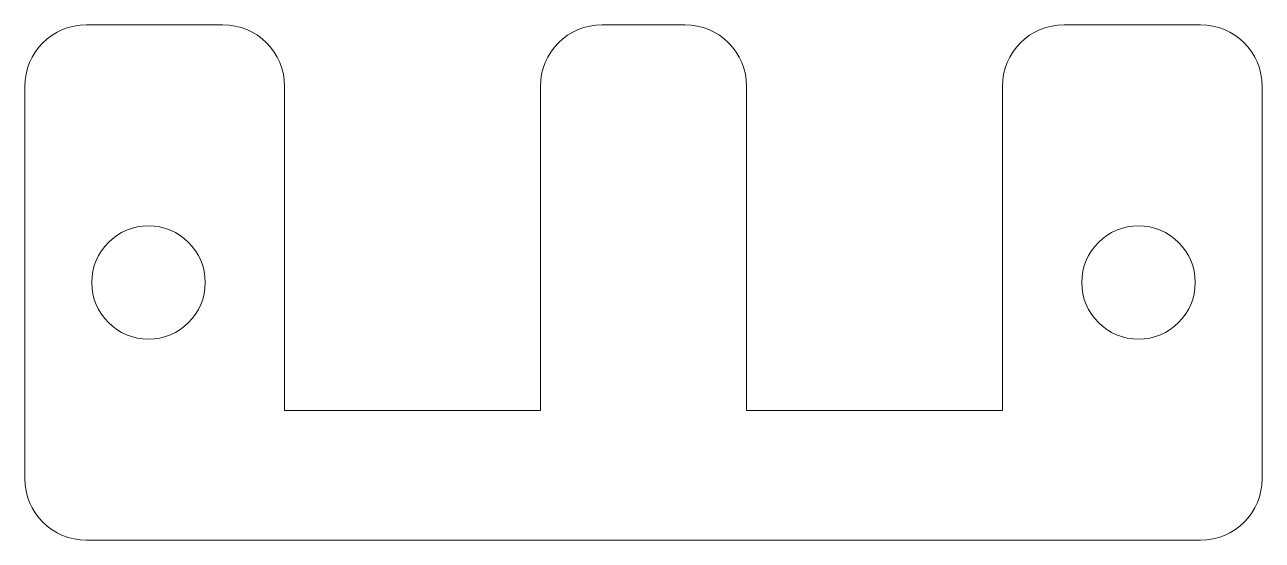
# Model space of a CAD drawing. Header units: millimetres. Extents: x -60 to 0, y 0 to 25.
import ezdxf

# ---------------------------------------------------------------- set-up
doc = ezdxf.new("R2010")
doc.units = ezdxf.units.MM

msp = doc.modelspace()

# ---------------------------------------------------------------- linework, layer by layer
at = {"color": 7, "linetype": 'Continuous', "lineweight": 15}
for p, q in [((-50.4, 25), (-57, 25)), ((-28, 25), (-32, 25)), ((-3, 25), (-9.6, 25)), ((-60, 22), (-60, 3)), ((-47.4, 6.3), (-47.4, 22)), ((-35, 22), (-35, 6.3)), ((-25, 6.3), (-25, 22)), ((-12.6, 22), (-12.6, 6.3)), ((0, 3), (0, 22)), ((-35, 6.3), (-47.4, 6.3)), ((-12.6, 6.3), (-25, 6.3)), ((-57, 0), (-3, 0))]:
    msp.add_line(p, q, dxfattribs=at)
for centre in [(-54, 12.5), (-6, 12.5)]:
    msp.add_circle(centre, 2.75, dxfattribs=at)
for centre, start, end in [((-57, 22), 90, 180), ((-50.4, 22), 0, 90), ((-32, 22), 90, 180), ((-28, 22), 0, 90), ((-9.6, 22), 90, 180), ((-3, 22), 0, 90), ((-57, 3), 180, 270), ((-3, 3), 270, 0)]:
    msp.add_arc(centre, 3, start, end, dxfattribs=at)

doc.saveas('drawing.dxf')
